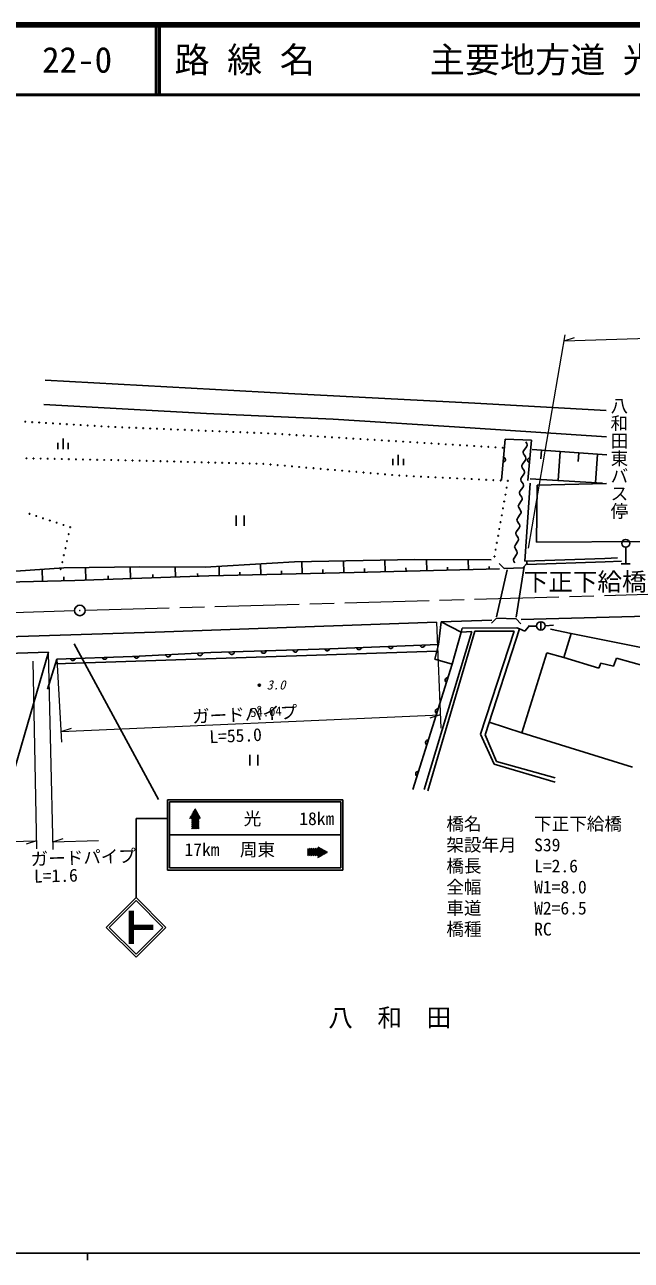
# Model space of a CAD drawing. Units: millimetres, scale not verified. Extents: x 40000 to 680000, y 20000 to 380000.
# Drawn here: x 159048 to 245432, y 204000 to 380000 of the extents above; entities that cross this region are included whole.
import ezdxf
from ezdxf.enums import TextEntityAlignment as Align

# ---------------------------------------------------------------- set-up
doc = ezdxf.new("R2010")
doc.units = ezdxf.units.MM
doc.header["$LTSCALE"] = 1000
doc.linetypes.add('CHAIN', pattern=[18.5, 12, -1.5, 3.5, -1.5])
for name, color, linetype, lineweight in [('M-BGD', 7, 'Continuous', 25), ('M-BMK', 2, 'CHAIN', 13), ('M-BMK-HTXT', 7, 'Continuous', 13), ('M-BMK-SRVR', 3, 'Continuous', 25), ('M-STR-HTXT', 7, 'Continuous', 13), ('M-STR-STR1', 1, 'Continuous', 25), ('M-STR-STRC', 7, 'Continuous', 25), ('M-TTL', 2, 'Continuous', 140), ('M-TTL-BAND', 7, 'Continuous', 25), ('M-TTL-LINE', 7, 'Continuous', 50)]:
    doc.layers.add(name, color=color, linetype=linetype, lineweight=lineweight)
doc.layers.add('M-TTL-TXT', color=7, linetype='Continuous')
doc.styles.add('@ＭＳ ゴシック', font='')
doc.styles.add('ＭＳ ゴシック', font='')
doc.styles.get('@ＭＳ ゴシック').set_extended_font_data('@MS Gothic')
doc.styles.get('ＭＳ ゴシック').set_extended_font_data('MS Gothic')

msp = doc.modelspace()

# ---------------------------------------------------------------- linework, layer by layer
at = {"layer": 'M-BGD'}
for p, q in [((161967, 329381), (196635, 327474)), ((196635, 327474), (223155, 326087)), ((161771, 325890), (184929, 324642)), ((223155, 326087), (241876, 325047)), ((184929, 324642), (202956, 323810)), ((202956, 323810), (222509, 322562)), ((222509, 322562), (241922, 321314)), ((163757, 320441), (163757, 319541)), ((164507, 321041), (164507, 319541)), ((165257, 320441), (165257, 319541)), ((226937, 315136), (227484, 320981)), ((227484, 320981), (231198, 320817)), ((230539, 320365), (230405, 320568)), ((230597, 320169), (230539, 320365)), ((231198, 320817), (230707, 315081)), ((212226, 318740), (212226, 317240)), ((230040, 319075), (230050, 319188)), ((230099, 318879), (230040, 319075)), ((230050, 319188), (230143, 319371)), ((230233, 318676), (230099, 318879)), ((230143, 319371), (230494, 319873)), ((230374, 318462), (230233, 318676)), ((230494, 319873), (230587, 320055)), ((230587, 320055), (230597, 320169)), ((241946, 318736), (231293, 319488)), ((232625, 319394), (232537, 318147)), ((235288, 319206), (234997, 315080)), ((237951, 319018), (237864, 317789)), ((240614, 318830), (240327, 314762)), ((211476, 318140), (211476, 317240)), ((212976, 318140), (212976, 317240)), ((227178, 317710), (227264, 317730)), ((227324, 318371), (227243, 318407)), ((227264, 317730), (227338, 317765)), ((227390, 318323), (227324, 318371)), ((227338, 317765), (227414, 317828)), ((227453, 318246), (227390, 318323)), ((227414, 317828), (227462, 317894)), ((227488, 318173), (227453, 318246)), ((227462, 317894), (227498, 317975)), ((227509, 318087), (227488, 318173)), ((227498, 317975), (227509, 318087)), ((229849, 317104), (229860, 317223)), ((229910, 316898), (229849, 317104)), ((229860, 317223), (229958, 317415)), ((230052, 316684), (229910, 316898)), ((229958, 317415), (230327, 317944)), ((230327, 317944), (230425, 318136)), ((230436, 318256), (230374, 318462)), ((230425, 318136), (230436, 318256)), ((230664, 318030), (230655, 317918)), ((230655, 317918), (230676, 317832)), ((230700, 318111), (230664, 318030)), ((230676, 317832), (230711, 317759)), ((230747, 318177), (230700, 318111)), ((230711, 317759), (230775, 317683)), ((230823, 318241), (230747, 318177)), ((230775, 317683), (230841, 317635)), ((230896, 318277), (230823, 318241)), ((230841, 317635), (230923, 317600)), ((230982, 318298), (230896, 318277)), ((229687, 315191), (229697, 315304)), ((229746, 314995), (229687, 315191)), ((229697, 315304), (229790, 315487)), ((229790, 315487), (230141, 315989)), ((230186, 316481), (230052, 316684)), ((230141, 315989), (230234, 316171)), ((230244, 316285), (230186, 316481)), ((230234, 316171), (230244, 316285)), ((231024, 315317), (241353, 314719)), ((229515, 313299), (229525, 313412)), ((229573, 313102), (229515, 313299)), ((229525, 313412), (229618, 313594)), ((229618, 313594), (229969, 314097)), ((229880, 314792), (229746, 314995)), ((230014, 314589), (229880, 314792)), ((229969, 314097), (230062, 314279)), ((230072, 314393), (230014, 314589)), ((230062, 314279), (230072, 314393)), ((231054, 314717), (230270, 303592)), ((231955, 306269), (232023, 314395)), ((232023, 314395), (241900, 314668)), ((229343, 311406), (229353, 311520)), ((229353, 311520), (229446, 311702)), ((229446, 311702), (229797, 312205)), ((229708, 312900), (229573, 313102)), ((229842, 312697), (229708, 312900)), ((229797, 312205), (229890, 312387)), ((229900, 312500), (229842, 312697)), ((229890, 312387), (229900, 312500)), ((189143, 310097), (189143, 308597)), ((190283, 308597), (190283, 310097)), ((229260, 309747), (229630, 310276)), ((229401, 311210), (229343, 311406)), ((229536, 311007), (229401, 311210)), ((229677, 310794), (229536, 311007)), ((229630, 310276), (229728, 310468)), ((229738, 310587), (229677, 310794)), ((229728, 310468), (229738, 310587)), ((229093, 307818), (229444, 308321)), ((229152, 309436), (229163, 309555)), ((229213, 309229), (229152, 309436)), ((229163, 309555), (229260, 309747)), ((229355, 309016), (229213, 309229)), ((229489, 308813), (229355, 309016)), ((229444, 308321), (229537, 308503)), ((229547, 308616), (229489, 308813)), ((229537, 308503), (229547, 308616)), ((228921, 305926), (229272, 306428)), ((228990, 307522), (229000, 307636)), ((229048, 307326), (228990, 307522)), ((229000, 307636), (229093, 307818)), ((229183, 307123), (229048, 307326)), ((229317, 306920), (229183, 307123)), ((229272, 306428), (229365, 306611)), ((229375, 306724), (229317, 306920)), ((229365, 306611), (229375, 306724)), ((247660, 306406), (231955, 306269)), ((228749, 304034), (229100, 304536)), ((228818, 305630), (228828, 305744)), ((228876, 305434), (228818, 305630)), ((228828, 305744), (228921, 305926)), ((229011, 305231), (228876, 305434)), ((229145, 305028), (229011, 305231)), ((229100, 304536), (229193, 304719)), ((229203, 304832), (229145, 305028)), ((229193, 304719), (229203, 304832)), ((244644, 305563), (244644, 303183)), ((175459, 302797), (164619, 302626)), ((174133, 301106), (174077, 302775)), ((184765, 302736), (175459, 302797)), ((180500, 301320), (180452, 302764)), ((197483, 303504), (184765, 302736)), ((186753, 301515), (186721, 302854)), ((192661, 301658), (192624, 303211)), ((214555, 303846), (197483, 303504)), ((198569, 301800), (198527, 303525)), ((204477, 301942), (204436, 303643)), ((210394, 302085), (210354, 303762)), ((225480, 303760), (214555, 303846)), ((216315, 302229), (216276, 303832)), ((219275, 302301), (219264, 302753)), ((222235, 302372), (222201, 303786)), ((225195, 302444), (225186, 302840)), ((228646, 303738), (228656, 303852)), ((228704, 303542), (228646, 303738)), ((228656, 303852), (228749, 304034)), ((228839, 303339), (228704, 303542)), ((230270, 303592), (241678, 303986)), ((230569, 303603), (230545, 303101)), ((230545, 303101), (241698, 303486)), ((241678, 303986), (243451, 304070)), ((241698, 303486), (244025, 303596)), ((244014, 303183), (245274, 303183)), ((159839, 302285), (151824, 301779)), ((164619, 302626), (159839, 302285)), ((161570, 300708), (161522, 302405)), ((164639, 300795), (164623, 301344)), ((166173, 300839), (185276, 301480)), ((167765, 300893), (167705, 302675)), ((170949, 300999), (170932, 301517)), ((177316, 301213), (177301, 301685)), ((183684, 301426), (183671, 301822)), ((185276, 301480), (205954, 301978)), ((189707, 301587), (189696, 302020)), ((195615, 301729), (195603, 302227)), ((201523, 301871), (201511, 302385)), ((205954, 301978), (226675, 302480)), ((207434, 302014), (207422, 302520)), ((213355, 302157), (213342, 302656)), ((156397, 300598), (166173, 300839)), ((229750, 295269), (282943, 296741)), ((217960, 291714), (218369, 294940)), ((218369, 294940), (225569, 295196)), ((218369, 294940), (221186, 293486)), ((221186, 293486), (221335, 294051)), ((221335, 294051), (229114, 294087)), ((229514, 293942), (224606, 278844)), ((229114, 294087), (229514, 293942)), ((229514, 293942), (230251, 293614)), ((230251, 293614), (230796, 294250)), ((231951, 294343), (230752, 294308)), ((232551, 294960), (232551, 293760)), ((233150, 294391), (234348, 294454)), ((215959, 271083), (222704, 293589)), ((223170, 293592), (216442, 270894)), ((221186, 293486), (219914, 288896)), ((222704, 293589), (221186, 293486)), ((228736, 293592), (223170, 293592)), ((223970, 278928), (228736, 293592)), ((233931, 293887), (236885, 293296)), ((236885, 293296), (235840, 289843)), ((236885, 293296), (251841, 290295)), ((140213, 289849), (162424, 290631)), ((162424, 290631), (154839, 264531)), ((217735, 290772), (163432, 288983)), ((174411, 290004), (185575, 290559)), ((183662, 290405), (183693, 290322)), ((184336, 290346), (184361, 290431)), ((185575, 290559), (202508, 291110)), ((188188, 290577), (188219, 290494)), ((188219, 290494), (188264, 290426)), ((188264, 290426), (188337, 290359)), ((188756, 290375), (188824, 290447)), ((188824, 290447), (188863, 290519)), ((188863, 290519), (188888, 290604)), ((192715, 290750), (192746, 290667)), ((192746, 290667), (192790, 290599)), ((192790, 290599), (192863, 290532)), ((192863, 290532), (192935, 290492)), ((192935, 290492), (193020, 290468)), ((193020, 290468), (193132, 290472)), ((193132, 290472), (193214, 290503)), ((193214, 290503), (193283, 290548)), ((193283, 290548), (193350, 290620)), ((193350, 290620), (193389, 290692)), ((193389, 290692), (193414, 290777)), ((197241, 290923), (197272, 290840)), ((197272, 290840), (197317, 290772)), ((197317, 290772), (197390, 290704)), ((197390, 290704), (197461, 290665)), ((197461, 290665), (197546, 290640)), ((197546, 290640), (197658, 290645)), ((197658, 290645), (197741, 290676)), ((197741, 290676), (197809, 290720)), ((197809, 290720), (197877, 290793)), ((197877, 290793), (197916, 290865)), ((197916, 290865), (197941, 290950)), ((201768, 291096), (201799, 291013)), ((201799, 291013), (201843, 290944)), ((201843, 290944), (201916, 290877)), ((201916, 290877), (201988, 290838)), ((201988, 290838), (202073, 290813)), ((202073, 290813), (202185, 290817)), ((202185, 290817), (202267, 290849)), ((202267, 290849), (202336, 290893)), ((202336, 290893), (202403, 290966)), ((202403, 290966), (202442, 291037)), ((202442, 291037), (202467, 291122)), ((202508, 291110), (217960, 291714)), ((206294, 291268), (206325, 291186)), ((206325, 291186), (206370, 291117)), ((206370, 291117), (206443, 291050)), ((206443, 291050), (206514, 291011)), ((206514, 291011), (206599, 290986)), ((206599, 290986), (206711, 290990)), ((206711, 290990), (206794, 291021)), ((206794, 291021), (206862, 291066)), ((206862, 291066), (206930, 291139)), ((206930, 291139), (206969, 291210)), ((206969, 291210), (206994, 291295)), ((210821, 291441), (210852, 291358)), ((210852, 291358), (210897, 291290)), ((210897, 291290), (210969, 291223)), ((210969, 291223), (211041, 291183)), ((211041, 291183), (211126, 291159)), ((211126, 291159), (211238, 291163)), ((211238, 291163), (211320, 291194)), ((211320, 291194), (211389, 291239)), ((211389, 291239), (211456, 291311)), ((211456, 291311), (211495, 291383)), ((211495, 291383), (211520, 291468)), ((215347, 291614), (215378, 291531)), ((215378, 291531), (215423, 291463)), ((215423, 291463), (215496, 291395)), ((215496, 291395), (215567, 291356)), ((215567, 291356), (215652, 291331)), ((215652, 291331), (215764, 291336)), ((215764, 291336), (215847, 291367)), ((215847, 291367), (215915, 291411)), ((215915, 291411), (215983, 291484)), ((215983, 291484), (216022, 291556)), ((216022, 291556), (216047, 291641)), ((217460, 289623), (217960, 291714)), ((233386, 290524), (229855, 279136)), ((235840, 289843), (233386, 290524)), ((162279, 285369), (163642, 289641)), ((163642, 289641), (174411, 290004)), ((165556, 289714), (165587, 289631)), ((165587, 289631), (165631, 289562)), ((165631, 289562), (165704, 289495)), ((165704, 289495), (165776, 289456)), ((165776, 289456), (165861, 289431)), ((165861, 289431), (165973, 289435)), ((165973, 289435), (166055, 289466)), ((166055, 289466), (166124, 289511)), ((166124, 289511), (166191, 289584)), ((166191, 289584), (166230, 289655)), ((166230, 289655), (166255, 289740)), ((170082, 289886), (170113, 289803)), ((170113, 289803), (170158, 289735)), ((170158, 289735), (170231, 289668)), ((170231, 289668), (170302, 289629)), ((170302, 289629), (170387, 289604)), ((170387, 289604), (170499, 289608)), ((170499, 289608), (170582, 289639)), ((170582, 289639), (170650, 289684)), ((170650, 289684), (170718, 289756)), ((170718, 289756), (170757, 289828)), ((170757, 289828), (170782, 289913)), ((174609, 290059), (174640, 289976)), ((174640, 289976), (174684, 289908)), ((174684, 289908), (174757, 289841)), ((174757, 289841), (174829, 289801)), ((174829, 289801), (174914, 289776)), ((174914, 289776), (175026, 289781)), ((175026, 289781), (175108, 289812)), ((175108, 289812), (175177, 289857)), ((175177, 289857), (175244, 289929)), ((175244, 289929), (175283, 290001)), ((175283, 290001), (175308, 290086)), ((179135, 290232), (179166, 290149)), ((179166, 290149), (179211, 290081)), ((179211, 290081), (179284, 290013)), ((179284, 290013), (179355, 289974)), ((179355, 289974), (179440, 289949)), ((179440, 289949), (179552, 289954)), ((179552, 289954), (179635, 289985)), ((179635, 289985), (179703, 290029)), ((179703, 290029), (179771, 290102)), ((179771, 290102), (179810, 290174)), ((179810, 290174), (179835, 290259)), ((183693, 290322), (183737, 290253)), ((183737, 290253), (183810, 290186)), ((183810, 290186), (183882, 290147)), ((183882, 290147), (183967, 290122)), ((183967, 290122), (184079, 290126)), ((184079, 290126), (184161, 290157)), ((184161, 290157), (184230, 290202)), ((184230, 290202), (184297, 290275)), ((184297, 290275), (184336, 290346)), ((188337, 290359), (188408, 290320)), ((188408, 290320), (188493, 290295)), ((188493, 290295), (188605, 290299)), ((188605, 290299), (188688, 290330)), ((188688, 290330), (188756, 290375)), ((219914, 288896), (214334, 271070)), ((219914, 288896), (217460, 289623)), ((240817, 288337), (235840, 289843)), ((241101, 289076), (240817, 288337)), ((242919, 288621), (241101, 289076)), ((243317, 289757), (242919, 288621)), ((249564, 287997), (243317, 289757)), ((219004, 286881), (218953, 286809)), ((219065, 286935), (219004, 286881)), ((219153, 286981), (219065, 286935)), ((219233, 287001), (219153, 286981)), ((219321, 287002), (219233, 287001)), ((218953, 286809), (218919, 286703)), ((218919, 286703), (218921, 286614)), ((218921, 286614), (218940, 286535)), ((218940, 286535), (218986, 286447)), ((218986, 286447), (219040, 286386)), ((219040, 286386), (219112, 286334)), ((217558, 282353), (217524, 282246)), ((217524, 282246), (217526, 282157)), ((217526, 282157), (217545, 282078)), ((217545, 282078), (217591, 281990)), ((217609, 282425), (217558, 282353)), ((217591, 281990), (217645, 281929)), ((217670, 282479), (217609, 282425)), ((217645, 281929), (217717, 281878)), ((217758, 282525), (217670, 282479)), ((217837, 282544), (217758, 282525)), ((217926, 282546), (217837, 282544)), ((229855, 279136), (225189, 280636)), ((216442, 278087), (216363, 278068)), ((216531, 278089), (216442, 278087)), ((225902, 274668), (223970, 278928)), ((224606, 278844), (226242, 275072)), ((229855, 279136), (245589, 274251)), ((216162, 277896), (216129, 277789)), ((216129, 277789), (216131, 277701)), ((216131, 277701), (216150, 277621)), ((216150, 277621), (216196, 277534)), ((216214, 277968), (216162, 277896)), ((216196, 277534), (216250, 277473)), ((216275, 278022), (216214, 277968)), ((216250, 277473), (216322, 277421)), ((216363, 278068), (216275, 278022)), ((191099, 275994), (191099, 274494)), ((192239, 274494), (192239, 275994)), ((234592, 272112), (225902, 274668)), ((226242, 275072), (234592, 272737)), ((214767, 273440), (214734, 273333)), ((214734, 273333), (214736, 273244)), ((214736, 273244), (214755, 273165)), ((214755, 273165), (214801, 273077)), ((214819, 273511), (214767, 273440)), ((214801, 273077), (214855, 273016)), ((214880, 273566), (214819, 273511)), ((214855, 273016), (214927, 272964)), ((214968, 273612), (214880, 273566)), ((215047, 273631), (214968, 273612)), ((215136, 273632), (215047, 273631))]:
    msp.add_line(p, q, dxfattribs=at)
for centre, radius in [((159129, 323453), 50), ((160116, 323394), 50), ((161103, 323334), 50), ((162090, 323274), 50), ((163077, 323214), 50), ((164064, 323154), 50), ((165051, 323095), 50), ((166038, 323035), 50), ((167025, 322975), 50), ((168012, 322915), 50), ((168999, 322856), 50), ((169986, 322796), 50), ((170973, 322736), 50), ((171961, 322695), 50), ((172950, 322654), 50), ((173939, 322613), 50), ((174927, 322571), 50), ((175916, 322530), 50), ((176905, 322489), 50), ((177893, 322448), 50), ((178882, 322407), 50), ((179871, 322366), 50), ((180859, 322324), 50), ((181848, 322283), 50), ((182837, 322242), 50), ((183825, 322201), 50), ((184814, 322160), 50), ((185803, 322119), 50), ((186791, 322078), 50), ((187780, 322036), 50), ((188769, 321995), 50), ((189757, 321954), 50), ((190746, 321913), 50), ((191735, 321872), 50), ((192723, 321831), 50), ((193712, 321790), 50), ((194724, 321728), 50), ((195736, 321665), 50), ((196748, 321603), 50), ((197760, 321541), 50), ((198771, 321479), 50), ((199783, 321417), 50), ((200795, 321355), 50), ((201807, 321293), 50), ((202819, 321231), 50), ((203831, 321169), 50), ((204843, 321107), 50), ((205854, 321045), 50), ((206866, 320983), 50), ((207878, 320921), 50), ((208890, 320858), 50), ((209902, 320796), 50), ((210914, 320734), 50), ((211926, 320672), 50), ((212937, 320610), 50), ((213949, 320548), 50), ((214961, 320486), 50), ((215973, 320424), 50), ((216985, 320362), 50), ((217997, 320300), 50), ((219009, 320238), 50), ((220021, 320176), 50), ((221032, 320113), 50), ((222044, 320051), 50), ((223056, 319989), 50), ((224068, 319927), 50), ((225080, 319865), 50), ((226092, 319803), 50), ((227104, 319741), 50), ((159296, 318241), 50), ((160303, 318219), 50), ((161310, 318198), 50), ((162317, 318177), 50), ((163324, 318155), 50), ((164332, 318134), 50), ((165339, 318113), 50), ((166346, 318091), 50), ((167353, 318070), 50), ((168360, 318049), 50), ((169368, 318027), 50), ((170375, 318006), 50), ((171382, 317985), 50), ((172389, 317963), 50), ((173397, 317942), 50), ((174404, 317921), 50), ((175411, 317899), 50), ((176418, 317878), 50), ((177396, 317852), 50), ((178374, 317826), 50), ((179351, 317800), 50), ((180329, 317775), 50), ((181307, 317749), 50), ((182285, 317723), 50), ((183262, 317697), 50), ((184240, 317671), 50), ((185218, 317646), 50), ((186196, 317620), 50), ((187173, 317594), 50), ((188151, 317568), 50), ((189129, 317542), 50), ((190107, 317517), 50), ((191084, 317491), 50), ((192062, 317465), 50), ((193040, 317439), 50), ((194059, 317352), 50), ((195078, 317264), 50), ((196097, 317177), 50), ((197116, 317090), 50), ((198135, 317003), 50), ((199154, 316915), 50), ((200173, 316828), 50), ((201192, 316741), 50), ((202211, 316653), 50), ((203230, 316566), 50), ((204249, 316479), 50), ((205268, 316392), 50), ((206287, 316304), 50), ((207306, 316217), 50), ((208325, 316130), 50), ((209344, 316042), 50), ((210363, 315955), 50), ((211382, 315868), 50), ((212401, 315780), 50), ((213431, 315730), 50), ((214461, 315680), 50), ((215492, 315630), 50), ((216522, 315580), 50), ((217552, 315530), 50), ((218582, 315480), 50), ((219613, 315430), 50), ((220643, 315380), 50), ((221673, 315330), 50), ((222703, 315280), 50), ((223734, 315230), 50), ((224764, 315180), 50), ((225794, 315130), 50), ((226824, 315079), 50), ((227855, 315029), 50), ((227681, 314049), 50), ((227333, 312087), 50), ((227507, 313068), 50), ((159723, 310330), 50), ((160691, 310013), 50), ((226986, 310125), 50), ((227159, 311106), 50), ((161658, 309695), 50), ((162626, 309378), 50), ((163593, 309060), 50), ((164561, 308743), 50), ((165528, 308425), 50), ((226638, 308164), 50), ((226812, 309144), 50), ((165077, 306430), 50), ((165302, 307427), 50), ((226290, 306202), 50), ((226464, 307183), 50), ((244644, 306123), 560), ((164625, 304434), 50), ((164851, 305432), 50), ((226117, 305221), 50), ((164399, 303436), 50), ((225943, 304240), 50), ((164173, 302438), 50), ((232551, 294360), 600), ((192461, 285914), 150), ((192461, 285914), 90), ((192461, 285914), 30)]:
    msp.add_circle(centre, radius, dxfattribs=at)
at = {"layer": 'M-BMK'}
for p, q in [((167647, 296587), (265713, 299401)), ((120400, 295219), (166147, 296544))]:
    msp.add_line(p, q, dxfattribs=at)
at = {"layer": 'M-BMK-SRVR'}
for radius in [750, 30]:
    msp.add_circle((166897, 296566), radius, dxfattribs=at)
at = {"layer": 'M-STR-HTXT'}
for p, q in [((235872, 334977), (313579, 337473)), ((230810, 305455), (236017, 335823)), ((235872, 334977), (237358, 335445)), ((217671, 294896), (218289, 279780)), ((163077, 262494), (162424, 290631)), ((160225, 289359), (160748, 262607)), ((163642, 289641), (164306, 277781)), ((164221, 279299), (218210, 281716)), ((218210, 281716), (216730, 281229)), ((164221, 279299), (165700, 279786)), ((163051, 263598), (164539, 264060)), ((132016, 262908), (160726, 263750)), ((160726, 263750), (159239, 263286)), ((163051, 263598), (169566, 263779))]:
    msp.add_line(p, q, dxfattribs=at)
at = {"layer": 'M-STR-STR1'}
for p, q in [((226622, 303241), (227348, 302554)), ((230160, 302828), (229024, 295586)), ((229975, 302625), (230663, 303351)), ((227746, 302331), (226255, 295657)), ((227348, 302554), (229975, 302625)), ((226255, 295444), (225530, 294755)), ((229024, 295373), (226255, 295444)), ((229713, 294648), (229024, 295373))]:
    msp.add_line(p, q, dxfattribs=at)
at = {"layer": 'M-STR-STRC'}
for p, q in [((177648, 293476), (217671, 294896)), ((148086, 292538), (177648, 293476)), ((166078, 291822), (178122, 269654)), ((179374, 259594), (179374, 269594)), ((179374, 269594), (204374, 269594)), ((179674, 259894), (179674, 269294)), ((179674, 269294), (204074, 269294)), ((204074, 269294), (204074, 259894)), ((204374, 269594), (204374, 259594)), ((182903, 267641), (183849, 265938)), ((182977, 267774), (183849, 266205)), ((183052, 267908), (183849, 266473)), ((183126, 268042), (183849, 266741)), ((183200, 268176), (183885, 266944)), ((183275, 268310), (184034, 266944)), ((174907, 255667), (174907, 266944)), ((174907, 266944), (179374, 266944)), ((182531, 266971), (182546, 266944)), ((182605, 267105), (182695, 266944)), ((182680, 267239), (182844, 266944)), ((182754, 267373), (183826, 265444)), ((182828, 267507), (183849, 265670)), ((182849, 266934), (183677, 265444)), ((182849, 266667), (183528, 265444)), ((182849, 266399), (183380, 265444)), ((182849, 266131), (183231, 265444)), ((182849, 265864), (183082, 265444)), ((179674, 264594), (204074, 264594)), ((182849, 265596), (182934, 265444)), ((199315, 262630), (201245, 261558)), ((199315, 262481), (200806, 261653)), ((199315, 262333), (200538, 261653)), ((199542, 262653), (201378, 261633)), ((199809, 262653), (201512, 261707)), ((200077, 262653), (201646, 261781)), ((200345, 262653), (201780, 261856)), ((200612, 262653), (201914, 261930)), ((200815, 262838), (202182, 262079)), ((200815, 262689), (202048, 262004)), ((199315, 262184), (200271, 261653)), ((199315, 262035), (200003, 261653)), ((199315, 261886), (199735, 261653)), ((199315, 261738), (199468, 261653)), ((200815, 261648), (201111, 261484)), ((200815, 261499), (200977, 261409)), ((200815, 261351), (200843, 261335)), ((204374, 259594), (179374, 259594)), ((204074, 259894), (179674, 259894)), ((170665, 251424), (174907, 255667)), ((174907, 255243), (171089, 251424)), ((174907, 255667), (179150, 251424)), ((178726, 251424), (174907, 255243)), ((173987, 249074), (173987, 253774)), ((174117, 249074), (174117, 253774)), ((174247, 249074), (174247, 253774)), ((174377, 249074), (174377, 253774)), ((174507, 249074), (174507, 253774)), ((174637, 251074), (174637, 251774)), ((174767, 251074), (174767, 251774)), ((174897, 251074), (174897, 251774)), ((175027, 251074), (175027, 251774)), ((175157, 251074), (175157, 251774)), ((175287, 251074), (175287, 251774)), ((175417, 251074), (175417, 251774)), ((175547, 251074), (175547, 251774)), ((175677, 251074), (175677, 251774)), ((175807, 251074), (175807, 251774)), ((175937, 251074), (175937, 251774)), ((176067, 251074), (176067, 251774)), ((176197, 251074), (176197, 251774)), ((176327, 251074), (176327, 251774)), ((176457, 251074), (176457, 251774)), ((176587, 251074), (176587, 251774)), ((176717, 251074), (176717, 251774)), ((176847, 251074), (176847, 251774)), ((176977, 251074), (176977, 251774)), ((177107, 251074), (177107, 251774)), ((177237, 251074), (177237, 251774)), ((174907, 247182), (170665, 251424)), ((171089, 251424), (174907, 247606)), ((174907, 247606), (178726, 251424)), ((179150, 251424), (174907, 247182))]:
    msp.add_line(p, q, dxfattribs=at)
at = {"layer": 'M-TTL'}
msp.add_line((680000, 380000), (40000, 380000), dxfattribs=at)
at = {"layer": 'M-TTL-BAND'}
for p, q in [((40000, 205000), (579000, 205000)), ((168000, 205000), (168000, 204000))]:
    msp.add_line(p, q, dxfattribs=at)
at = {"layer": 'M-TTL-LINE'}
for p, q in [((177750, 380000), (177750, 370000)), ((178250, 380000), (178250, 370000)), ((40000, 370000), (680000, 370000))]:
    msp.add_line(p, q, dxfattribs=at)

# ---------------------------------------------------------------- texts
at = {"layer": 'M-BGD', "style": '@ＭＳ ゴシック'}
msp.add_text('八和田東バス停', height=1833, rotation=270, dxfattribs=at).set_placement((242237, 326999), align=Align.BOTTOM_LEFT)
at = {"layer": 'M-BGD', "style": 'ＭＳ ゴシック', "oblique": 15}
msp.add_text('3.0', height=1320, dxfattribs=at).set_placement((193489, 284905), align=Align.BOTTOM_LEFT)
at = {"layer": 'M-BMK-HTXT', "style": 'ＭＳ ゴシック'}
msp.add_text('八\u3000和\u3000田', height=2566, dxfattribs=at).set_placement((202283, 236511), align=Align.BOTTOM_LEFT)
at = {"layer": 'M-STR-HTXT', "style": 'ＭＳ ゴシック'}
for s, height, rotation, p in [('ガードパイプ', 1833, 2.6, (182952, 279975)), ('54.04', 1320, 2.6, (191194, 280972)), ('L=55.0', 1833, 2.6, (185407, 277098)), ('ガードパイプ', 1833, 1.9, (159938, 259677)), ('L=1.6', 1833, 1.5, (160409, 257239))]:
    msp.add_text(s, height=height, rotation=rotation, dxfattribs=at).set_placement(p, align=Align.BOTTOM_LEFT)
for s, p in [('橋名\u3000\u3000\u3000下正下給橋', (219099, 264704)), ('架設年月\u3000S39', (219099, 261704)), ('橋長\u3000\u3000\u3000L=2.6', (219099, 258704)), ('全幅\u3000\u3000\u3000W1=8.0', (219099, 255704)), ('車道\u3000\u3000\u3000W2=6.5', (219099, 252704)), ('橋種\u3000\u3000\u3000RC', (219099, 249704))]:
    msp.add_text(s, height=1833, dxfattribs=at).set_placement(p, align=Align.BOTTOM_LEFT)
at = {"layer": 'M-STR-STR1', "style": 'ＭＳ ゴシック'}
msp.add_text('下正下給橋', height=2566, dxfattribs=at).set_placement((230108, 298603), align=Align.BOTTOM_LEFT)
at = {"layer": 'M-STR-STRC', "style": 'ＭＳ ゴシック'}
for s, p in [('光', (190243, 265443)), ('18km', (198149, 265443)), ('17km', (181800, 261036)), ('周東', (189688, 261036))]:
    msp.add_text(s, height=1833, dxfattribs=at).set_placement(p, align=Align.BOTTOM_LEFT)
at = {"layer": 'M-TTL-TXT', "style": 'ＭＳ ゴシック'}
for s, p in [('22-0', (161521, 375000)), ('路 線 名', (180380, 375000)), ('主要地方道 光柳井線', (216734, 375000))]:
    msp.add_text(s, height=3666, dxfattribs=at).set_placement(p, align=Align.MIDDLE_LEFT)

doc.saveas('drawing.dxf')
